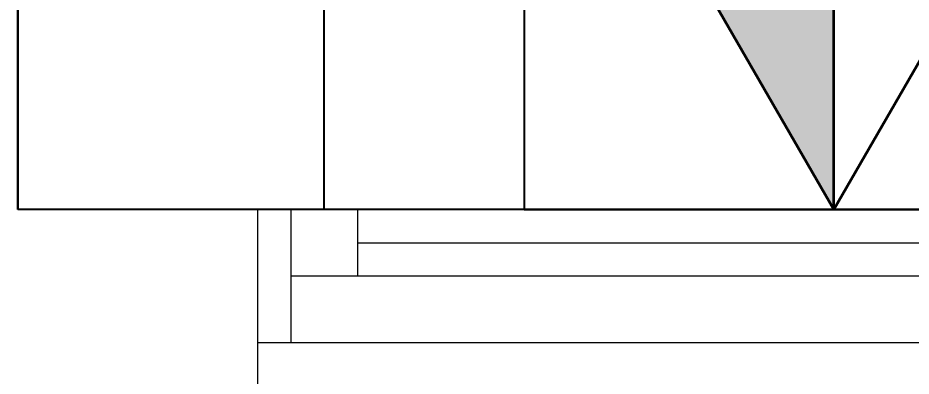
# Model space of a CAD drawing. Extents: x -560814 to 57327, y -29287 to 19916.
# Drawn here: x 34976 to 35647, y -12955 to -12686 of the extents above; entities that cross this region are included whole.
import ezdxf

# ---------------------------------------------------------------- set-up
doc = ezdxf.new("R2010")
doc.units = 0
doc.header["$LTSCALE"] = 0.25
doc.linetypes.add('DASHDOT', pattern=[25.4, 12.7, -6.35, 0, -6.35])
for name, color, linetype, lineweight in [('01-First Floor$0$Aluminum', 251, 'Continuous', 5), ('01-First Floor$0$Walls', 251, 'Continuous', 5), ('E-LITE-CLNG-CNDT', 6, 'DASHDOT', 35), ('T-DATA-DEVC-TYPE', 2, 'Continuous', 25), ('T-DATA-WALL @ 100', 33, 'Continuous', 35)]:
    doc.layers.add(name, color=color, linetype=linetype, lineweight=lineweight)
doc.layers.add('01-First Floor$0$FALSE CEILING', color=251, linetype='Continuous')
doc.layers.add('01-First Floor$0$X-WHITE glass', color=255, linetype='Continuous')
doc.styles.add('DC_SIMPLEX', font='SIMPLEX.shx', dxfattribs={"width": 0.7})

# ---------------------------------------------------------------- blocks, each defined once
blk = doc.blocks.new('*U34')
blk.add_hatch(color=254).paths.add_polyline_path([(1.75, 3.0308), (0.0003, 3.0309), (0, 0)])
blk.add_line((0, 0), (0.0003, 3.0309))
blk.add_lwpolyline([(1.75, 3.0308), (0, 0), (-1.75, 3.0311)], close=True)
at = {"layer": 'T-DATA-DEVC-TYPE', "style": 'DC_SIMPLEX', "width": 0.7, "flags": 8}
blk.add_attdef('DC_TYPE', (2.6822, 5.6339), '', height=2, rotation=360, dxfattribs=at)
blk = doc.blocks.new('01-First Floor')
at = {"layer": '01-First Floor$0$Aluminum'}
for p, q in [((36107.58, -12830), (35156.21, -12830)), ((35181.21, -12930), (35181.21, -12830)), ((35231.21, -12880), (35231.21, -12830)), ((35231.21, -12855), (36032.58, -12855)), ((36082.58, -12880), (35181.21, -12880)), ((36107.58, -12930), (35156.21, -12930))]:
    blk.add_line(p, q, dxfattribs=at)
at = {"layer": '01-First Floor$0$FALSE CEILING', "linetype": 'Continuous'}
blk.add_line((35206, -12830), (35206, -8830), dxfattribs=at)
at = {"layer": '01-First Floor$0$FALSE CEILING'}
blk.add_lwpolyline([(34976, -12830), (34976, -10710), (34976, -10710), (34976, -8830), (38476, -8830), (38476, -12830), (34976, -12830)], dxfattribs=at)
at = {"layer": '01-First Floor$0$FALSE CEILING', "elevation": -0.1}
blk.add_lwpolyline([(35356, -12830), (36106, -12830), (36106, -11330), (35356, -11330)], close=True, dxfattribs=at)
at = {"layer": '01-First Floor$0$Walls'}
for p in [(34976, -12830), (34976, -12830), (35156.21, -13060), (35156.21, -13060)]:
    blk.add_line(p, (35156.21, -12830), dxfattribs=at)
at = {"layer": '01-First Floor$0$X-WHITE glass', "color": 253, "lineweight": 30, "ltscale": 6, "true_color": 0x9898cc}
blk.add_line((34976, -12830), (34976, -10610), dxfattribs=at)

msp = doc.modelspace()

# ---------------------------------------------------------------- block references
at = {"layer": 'E-LITE-CLNG-CNDT'}
msp.add_blockref('01-First Floor', (0, 0), dxfattribs=at)
at = {"layer": 'T-DATA-WALL @ 100'}
ref = msp.add_blockref('*U34', (35588.5, -12830, -0.1), dxfattribs=dict(at, xscale=-100, yscale=100, zscale=100))
ref.add_attrib('DC_TYPE', 'T', (35519.06, -12421.53, -0.1), dxfattribs={"layer": 'T-DATA-DEVC-TYPE', "height": 200, "style": 'DC_SIMPLEX', "width": 0.7, "flags": 8})

doc.saveas('drawing.dxf')
